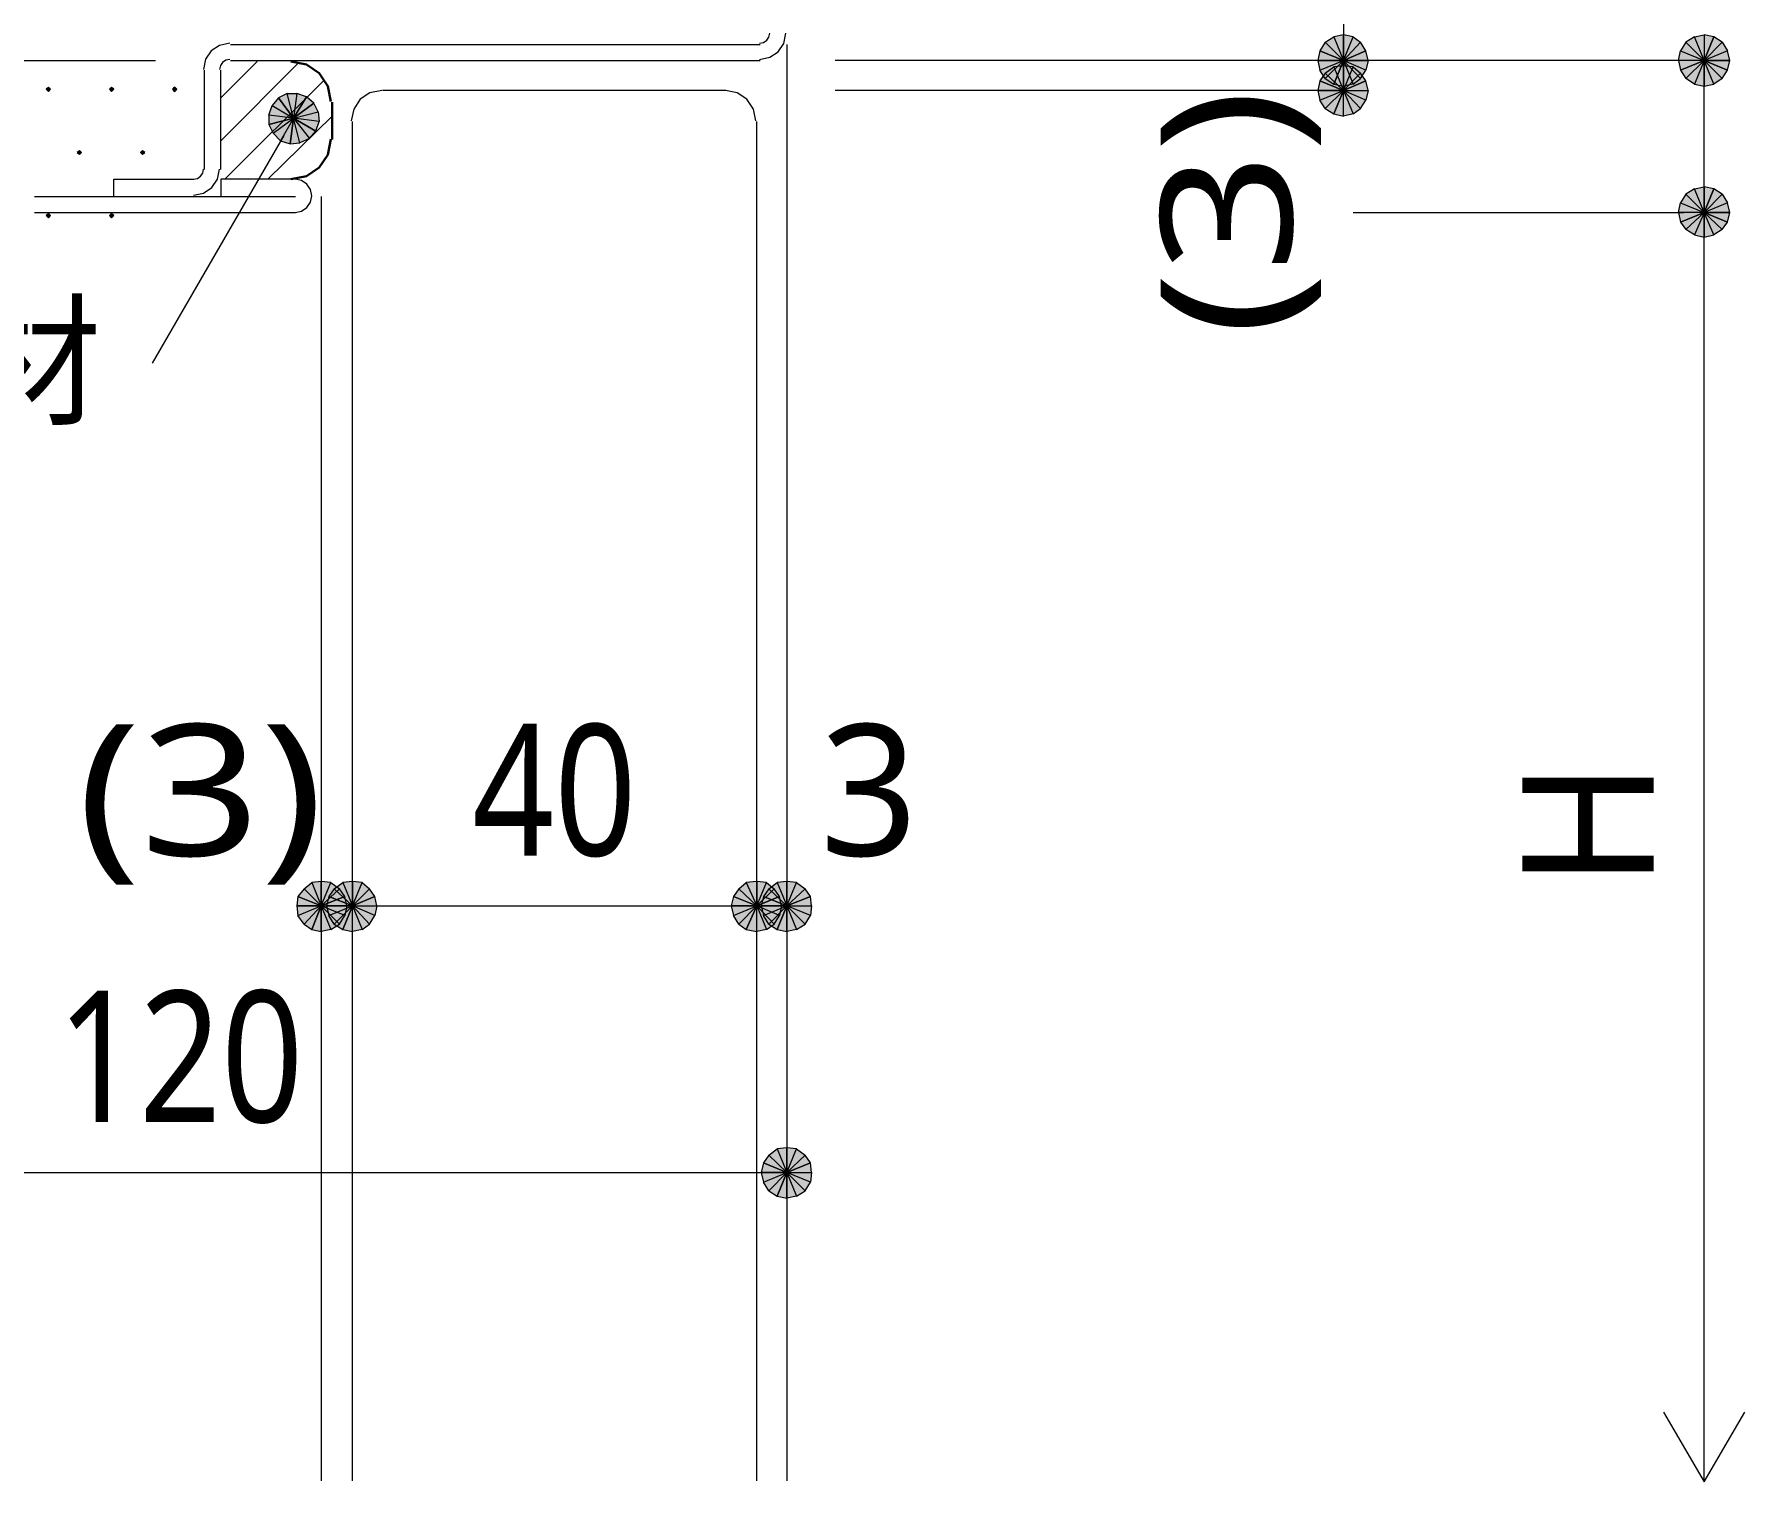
# Model space of a CAD drawing. Header units: millimetres. Extents: x 0 to 420, y 0 to 297.
# Drawn here: x 334.07 to 367.9, y 195.94 to 224.57 of the extents above; entities that cross this region are included whole.
import ezdxf
from ezdxf.enums import TextEntityAlignment as Align

# ---------------------------------------------------------------- set-up
doc = ezdxf.new("R2010")
doc.units = ezdxf.units.MM
doc.styles.add('kst32b', font='NotoSansJP-Variable.ttf')

msp = doc.modelspace()

# ---------------------------------------------------------------- hatches: boundary and pattern name
h = msp.add_hatch(color=7)
h.paths.add_polyline_path([(359.96, 224.557), (359.77, 224.515), (359.96, 224.049), (359.96, 224.557)])
h.paths.add_polyline_path([(359.77, 224.515), (359.96, 224.049), (359.6, 224.409), (359.77, 224.515)])
h.paths.add_polyline_path([(359.96, 224.049), (359.6, 224.409), (359.495, 224.24), (359.96, 224.049)])
h = msp.add_hatch(color=7)
h.paths.add_polyline_path([(360.405, 224.24), (360.299, 224.409), (359.96, 224.049), (360.405, 224.24)])
h.paths.add_polyline_path([(360.299, 224.409), (359.96, 224.049), (360.151, 224.515), (360.299, 224.409)])
h.paths.add_polyline_path([(359.96, 224.049), (360.151, 224.515), (359.96, 224.557), (359.96, 224.049)])
h = msp.add_hatch(color=7)
h.paths.add_polyline_path([(366.734, 224.409), (366.628, 224.24), (367.093, 224.049), (366.734, 224.409)])
h.paths.add_polyline_path([(366.628, 224.24), (367.093, 224.049), (366.586, 224.049), (366.628, 224.24)])
h.paths.add_polyline_path([(367.093, 224.049), (366.586, 224.049), (366.628, 223.859), (367.093, 224.049)])
h = msp.add_hatch(color=7)
h.paths.add_polyline_path([(367.284, 224.515), (367.093, 224.557), (367.093, 224.049), (367.284, 224.515)])
h.paths.add_polyline_path([(367.093, 224.557), (367.093, 224.049), (366.903, 224.515), (367.093, 224.557)])
h.paths.add_polyline_path([(367.093, 224.049), (366.903, 224.515), (366.734, 224.409), (367.093, 224.049)])
h = msp.add_hatch(color=7)
h.paths.add_polyline_path([(367.602, 224.049), (367.559, 224.24), (367.093, 224.049), (367.602, 224.049)])
h.paths.add_polyline_path([(367.559, 224.24), (367.093, 224.049), (367.453, 224.409), (367.559, 224.24)])
h.paths.add_polyline_path([(367.093, 224.049), (367.453, 224.409), (367.284, 224.515), (367.093, 224.049)])
for points in [[(359.495, 224.24), (359.452, 224.049), (359.96, 224.049), (359.495, 224.24)], [(367.559, 223.859), (367.602, 224.049), (367.093, 224.049), (367.559, 223.859)], [(359.495, 223.647), (359.452, 223.456), (359.96, 223.456), (359.495, 223.647)], [(334.349, 223.52), (334.328, 223.499), (334.306, 223.478), (334.328, 223.456), (334.349, 223.435), (334.37, 223.456), (334.391, 223.478), (334.37, 223.499), (334.349, 223.52)], [(335.597, 223.52), (335.576, 223.499), (335.555, 223.478), (335.576, 223.456), (335.597, 223.435), (335.619, 223.456), (335.64, 223.478), (335.619, 223.499), (335.597, 223.52)], [(336.846, 223.52), (336.825, 223.499), (336.804, 223.478), (336.825, 223.456), (336.846, 223.435), (336.868, 223.456), (336.889, 223.478), (336.868, 223.499), (336.846, 223.52)], [(339.598, 223.203), (339.45, 223.329), (339.196, 222.906), (339.598, 223.203)], [(334.962, 222.271), (334.941, 222.25), (334.92, 222.229), (334.941, 222.208), (334.962, 222.187), (334.984, 222.208), (335.005, 222.229), (334.984, 222.25), (334.962, 222.271)], [(336.211, 222.271), (336.19, 222.25), (336.169, 222.229), (336.19, 222.208), (336.211, 222.187), (336.232, 222.208), (336.254, 222.229), (336.232, 222.25), (336.211, 222.271)], [(334.349, 221.022), (334.328, 221.001), (334.306, 220.98), (334.328, 220.959), (334.349, 220.938), (334.37, 220.959), (334.391, 220.98), (334.37, 221.001), (334.349, 221.022)], [(335.597, 221.022), (335.576, 221.001), (335.555, 220.98), (335.576, 220.959), (335.597, 220.938), (335.619, 220.959), (335.64, 220.98), (335.619, 221.001), (335.597, 221.022)], [(367.559, 220.853), (367.602, 221.043), (367.093, 221.043), (367.559, 220.853)], [(339.28, 207.518), (339.259, 207.328), (339.746, 207.328), (339.28, 207.518)], [(339.894, 207.518), (339.852, 207.328), (340.36, 207.328), (339.894, 207.518)], [(347.895, 207.518), (347.853, 207.328), (348.361, 207.328), (347.895, 207.518)], [(348.488, 207.518), (348.446, 207.328), (348.954, 207.328), (348.488, 207.518)], [(348.488, 202.247), (348.446, 202.057), (348.954, 202.057), (348.488, 202.247)]]:
    msp.add_hatch(color=7).paths.add_polyline_path(points)
h = msp.add_hatch(color=7)
h.paths.add_polyline_path([(359.452, 224.049), (359.495, 223.859), (359.96, 224.049), (359.452, 224.049)])
h.paths.add_polyline_path([(359.495, 223.859), (359.96, 224.049), (359.6, 223.689), (359.495, 223.859)])
h.paths.add_polyline_path([(359.96, 224.049), (359.6, 223.689), (359.77, 223.583), (359.96, 224.049)])
h = msp.add_hatch(color=7)
h.paths.add_polyline_path([(359.77, 223.583), (359.96, 223.541), (359.96, 224.049), (359.77, 223.583)])
h.paths.add_polyline_path([(359.96, 223.541), (359.96, 224.049), (360.151, 223.583), (359.96, 223.541)])
h.paths.add_polyline_path([(359.96, 224.049), (360.151, 223.583), (360.299, 223.689), (359.96, 224.049)])
h = msp.add_hatch(color=7)
h.paths.add_polyline_path([(360.299, 223.689), (360.405, 223.859), (359.96, 224.049), (360.299, 223.689)])
h.paths.add_polyline_path([(360.405, 223.859), (359.96, 224.049), (360.447, 224.049), (360.405, 223.859)])
h.paths.add_polyline_path([(359.96, 224.049), (360.447, 224.049), (360.405, 224.24), (359.96, 224.049)])
h = msp.add_hatch(color=7)
h.paths.add_polyline_path([(366.628, 223.859), (366.734, 223.689), (367.093, 224.049), (366.628, 223.859)])
h.paths.add_polyline_path([(366.734, 223.689), (367.093, 224.049), (366.903, 223.583), (366.734, 223.689)])
h.paths.add_polyline_path([(367.093, 224.049), (366.903, 223.583), (367.093, 223.541), (367.093, 224.049)])
h = msp.add_hatch(color=7)
h.paths.add_polyline_path([(367.093, 223.541), (367.284, 223.583), (367.093, 224.049), (367.093, 223.541)])
h.paths.add_polyline_path([(367.284, 223.583), (367.093, 224.049), (367.453, 223.689), (367.284, 223.583)])
h.paths.add_polyline_path([(367.093, 224.049), (367.453, 223.689), (367.559, 223.859), (367.093, 224.049)])
h = msp.add_hatch(color=7)
h.paths.add_polyline_path([(359.96, 223.943), (359.77, 223.922), (359.96, 223.456), (359.96, 223.943)])
h.paths.add_polyline_path([(359.77, 223.922), (359.96, 223.456), (359.6, 223.795), (359.77, 223.922)])
h.paths.add_polyline_path([(359.96, 223.456), (359.6, 223.795), (359.495, 223.647), (359.96, 223.456)])
h = msp.add_hatch(color=7)
h.paths.add_polyline_path([(360.405, 223.647), (360.299, 223.795), (359.96, 223.456), (360.405, 223.647)])
h.paths.add_polyline_path([(360.299, 223.795), (359.96, 223.456), (360.151, 223.922), (360.299, 223.795)])
h.paths.add_polyline_path([(359.96, 223.456), (360.151, 223.922), (359.96, 223.943), (359.96, 223.456)])
h = msp.add_hatch(color=7)
h.paths.add_polyline_path([(360.299, 223.097), (360.405, 223.266), (359.96, 223.456), (360.299, 223.097)])
h.paths.add_polyline_path([(360.405, 223.266), (359.96, 223.456), (360.447, 223.456), (360.405, 223.266)])
h.paths.add_polyline_path([(359.96, 223.456), (360.447, 223.456), (360.405, 223.647), (359.96, 223.456)])
h = msp.add_hatch(color=7)
h.paths.add_polyline_path([(338.9, 223.308), (338.772, 223.16), (339.196, 222.906), (338.9, 223.308)])
h.paths.add_polyline_path([(338.772, 223.16), (339.196, 222.906), (338.709, 222.97), (338.772, 223.16)])
h.paths.add_polyline_path([(339.196, 222.906), (338.709, 222.97), (338.709, 222.779), (339.196, 222.906)])
h = msp.add_hatch(color=7)
h.paths.add_polyline_path([(339.45, 223.329), (339.259, 223.393), (339.196, 222.906), (339.45, 223.329)])
h.paths.add_polyline_path([(339.259, 223.393), (339.196, 222.906), (339.069, 223.393), (339.259, 223.393)])
h.paths.add_polyline_path([(339.196, 222.906), (339.069, 223.393), (338.9, 223.308), (339.196, 222.906)])
h = msp.add_hatch(color=7)
h.paths.add_polyline_path([(359.452, 223.456), (359.495, 223.266), (359.96, 223.456), (359.452, 223.456)])
h.paths.add_polyline_path([(359.495, 223.266), (359.96, 223.456), (359.6, 223.097), (359.495, 223.266)])
h.paths.add_polyline_path([(359.96, 223.456), (359.6, 223.097), (359.77, 222.991), (359.96, 223.456)])
h = msp.add_hatch(color=7)
h.paths.add_polyline_path([(359.77, 222.991), (359.96, 222.948), (359.96, 223.456), (359.77, 222.991)])
h.paths.add_polyline_path([(359.96, 222.948), (359.96, 223.456), (360.151, 222.991), (359.96, 222.948)])
h.paths.add_polyline_path([(359.96, 223.456), (360.151, 222.991), (360.299, 223.097), (359.96, 223.456)])
h = msp.add_hatch(color=7)
h.paths.add_polyline_path([(339.64, 222.652), (339.704, 222.843), (339.196, 222.906), (339.64, 222.652)])
h.paths.add_polyline_path([(339.704, 222.843), (339.196, 222.906), (339.683, 223.033), (339.704, 222.843)])
h.paths.add_polyline_path([(339.196, 222.906), (339.683, 223.033), (339.598, 223.203), (339.196, 222.906)])
h = msp.add_hatch(color=7)
h.paths.add_polyline_path([(338.709, 222.779), (338.794, 222.61), (339.196, 222.906), (338.709, 222.779)])
h.paths.add_polyline_path([(338.794, 222.61), (339.196, 222.906), (338.942, 222.462), (338.794, 222.61)])
h.paths.add_polyline_path([(339.196, 222.906), (338.942, 222.462), (339.132, 222.398), (339.196, 222.906)])
h = msp.add_hatch(color=7)
h.paths.add_polyline_path([(339.132, 222.398), (339.323, 222.419), (339.196, 222.906), (339.132, 222.398)])
h.paths.add_polyline_path([(339.323, 222.419), (339.196, 222.906), (339.513, 222.504), (339.323, 222.419)])
h.paths.add_polyline_path([(339.196, 222.906), (339.513, 222.504), (339.64, 222.652), (339.196, 222.906)])
h = msp.add_hatch(color=7)
h.paths.add_polyline_path([(366.734, 221.403), (366.628, 221.234), (367.093, 221.043), (366.734, 221.403)])
h.paths.add_polyline_path([(366.628, 221.234), (367.093, 221.043), (366.586, 221.043), (366.628, 221.234)])
h.paths.add_polyline_path([(367.093, 221.043), (366.586, 221.043), (366.628, 220.853), (367.093, 221.043)])
h = msp.add_hatch(color=7)
h.paths.add_polyline_path([(367.284, 221.509), (367.093, 221.551), (367.093, 221.043), (367.284, 221.509)])
h.paths.add_polyline_path([(367.093, 221.551), (367.093, 221.043), (366.903, 221.509), (367.093, 221.551)])
h.paths.add_polyline_path([(367.093, 221.043), (366.903, 221.509), (366.734, 221.403), (367.093, 221.043)])
h = msp.add_hatch(color=7)
h.paths.add_polyline_path([(367.602, 221.043), (367.559, 221.234), (367.093, 221.043), (367.602, 221.043)])
h.paths.add_polyline_path([(367.559, 221.234), (367.093, 221.043), (367.453, 221.403), (367.559, 221.234)])
h.paths.add_polyline_path([(367.093, 221.043), (367.453, 221.403), (367.284, 221.509), (367.093, 221.043)])
h = msp.add_hatch(color=7)
h.paths.add_polyline_path([(366.628, 220.853), (366.734, 220.705), (367.093, 221.043), (366.628, 220.853)])
h.paths.add_polyline_path([(366.734, 220.705), (367.093, 221.043), (366.903, 220.599), (366.734, 220.705)])
h.paths.add_polyline_path([(367.093, 221.043), (366.903, 220.599), (367.093, 220.557), (367.093, 221.043)])
h = msp.add_hatch(color=7)
h.paths.add_polyline_path([(367.093, 220.557), (367.284, 220.599), (367.093, 221.043), (367.093, 220.557)])
h.paths.add_polyline_path([(367.284, 220.599), (367.093, 221.043), (367.453, 220.705), (367.284, 220.599)])
h.paths.add_polyline_path([(367.093, 221.043), (367.453, 220.705), (367.559, 220.853), (367.093, 221.043)])
h = msp.add_hatch(color=7)
h.paths.add_polyline_path([(339.746, 207.814), (339.556, 207.793), (339.746, 207.328), (339.746, 207.814)])
h.paths.add_polyline_path([(339.556, 207.793), (339.746, 207.328), (339.407, 207.666), (339.556, 207.793)])
h.paths.add_polyline_path([(339.746, 207.328), (339.407, 207.666), (339.28, 207.518), (339.746, 207.328)])
h = msp.add_hatch(color=7)
h.paths.add_polyline_path([(340.212, 207.518), (340.106, 207.666), (339.746, 207.328), (340.212, 207.518)])
h.paths.add_polyline_path([(340.106, 207.666), (339.746, 207.328), (339.937, 207.793), (340.106, 207.666)])
h.paths.add_polyline_path([(339.746, 207.328), (339.937, 207.793), (339.746, 207.814), (339.746, 207.328)])
h = msp.add_hatch(color=7)
h.paths.add_polyline_path([(340.36, 207.814), (340.17, 207.793), (340.36, 207.328), (340.36, 207.814)])
h.paths.add_polyline_path([(340.17, 207.793), (340.36, 207.328), (340, 207.666), (340.17, 207.793)])
h.paths.add_polyline_path([(340.36, 207.328), (340, 207.666), (339.894, 207.518), (340.36, 207.328)])
h = msp.add_hatch(color=7)
h.paths.add_polyline_path([(340.804, 207.518), (340.699, 207.666), (340.36, 207.328), (340.804, 207.518)])
h.paths.add_polyline_path([(340.699, 207.666), (340.36, 207.328), (340.551, 207.793), (340.699, 207.666)])
h.paths.add_polyline_path([(340.36, 207.328), (340.551, 207.793), (340.36, 207.814), (340.36, 207.328)])
h = msp.add_hatch(color=7)
h.paths.add_polyline_path([(348.361, 207.814), (348.149, 207.793), (348.361, 207.328), (348.361, 207.814)])
h.paths.add_polyline_path([(348.149, 207.793), (348.361, 207.328), (348.001, 207.666), (348.149, 207.793)])
h.paths.add_polyline_path([(348.361, 207.328), (348.001, 207.666), (347.895, 207.518), (348.361, 207.328)])
h = msp.add_hatch(color=7)
h.paths.add_polyline_path([(348.805, 207.518), (348.7, 207.666), (348.361, 207.328), (348.805, 207.518)])
h.paths.add_polyline_path([(348.7, 207.666), (348.361, 207.328), (348.552, 207.793), (348.7, 207.666)])
h.paths.add_polyline_path([(348.361, 207.328), (348.552, 207.793), (348.361, 207.814), (348.361, 207.328)])
h = msp.add_hatch(color=7)
h.paths.add_polyline_path([(348.954, 207.814), (348.763, 207.793), (348.954, 207.328), (348.954, 207.814)])
h.paths.add_polyline_path([(348.763, 207.793), (348.954, 207.328), (348.594, 207.666), (348.763, 207.793)])
h.paths.add_polyline_path([(348.954, 207.328), (348.594, 207.666), (348.488, 207.518), (348.954, 207.328)])
h = msp.add_hatch(color=7)
h.paths.add_polyline_path([(349.419, 207.518), (349.313, 207.666), (348.954, 207.328), (349.419, 207.518)])
h.paths.add_polyline_path([(349.313, 207.666), (348.954, 207.328), (349.144, 207.793), (349.313, 207.666)])
h.paths.add_polyline_path([(348.954, 207.328), (349.144, 207.793), (348.954, 207.814), (348.954, 207.328)])
h = msp.add_hatch(color=7)
h.paths.add_polyline_path([(340.106, 206.968), (340.212, 207.137), (339.746, 207.328), (340.106, 206.968)])
h.paths.add_polyline_path([(340.212, 207.137), (339.746, 207.328), (340.254, 207.328), (340.212, 207.137)])
h.paths.add_polyline_path([(339.746, 207.328), (340.254, 207.328), (340.212, 207.518), (339.746, 207.328)])
h = msp.add_hatch(color=7)
h.paths.add_polyline_path([(340.699, 206.968), (340.804, 207.137), (340.36, 207.328), (340.699, 206.968)])
h.paths.add_polyline_path([(340.804, 207.137), (340.36, 207.328), (340.847, 207.328), (340.804, 207.137)])
h.paths.add_polyline_path([(340.36, 207.328), (340.847, 207.328), (340.804, 207.518), (340.36, 207.328)])
h = msp.add_hatch(color=7)
h.paths.add_polyline_path([(348.7, 206.968), (348.805, 207.137), (348.361, 207.328), (348.7, 206.968)])
h.paths.add_polyline_path([(348.805, 207.137), (348.361, 207.328), (348.848, 207.328), (348.805, 207.137)])
h.paths.add_polyline_path([(348.361, 207.328), (348.848, 207.328), (348.805, 207.518), (348.361, 207.328)])
h = msp.add_hatch(color=7)
h.paths.add_polyline_path([(349.313, 206.968), (349.419, 207.137), (348.954, 207.328), (349.313, 206.968)])
h.paths.add_polyline_path([(349.419, 207.137), (348.954, 207.328), (349.441, 207.328), (349.419, 207.137)])
h.paths.add_polyline_path([(348.954, 207.328), (349.441, 207.328), (349.419, 207.518), (348.954, 207.328)])
h = msp.add_hatch(color=7)
h.paths.add_polyline_path([(339.259, 207.328), (339.28, 207.137), (339.746, 207.328), (339.259, 207.328)])
h.paths.add_polyline_path([(339.28, 207.137), (339.746, 207.328), (339.407, 206.968), (339.28, 207.137)])
h.paths.add_polyline_path([(339.746, 207.328), (339.407, 206.968), (339.556, 206.862), (339.746, 207.328)])
h = msp.add_hatch(color=7)
h.paths.add_polyline_path([(339.556, 206.862), (339.746, 206.82), (339.746, 207.328), (339.556, 206.862)])
h.paths.add_polyline_path([(339.746, 206.82), (339.746, 207.328), (339.937, 206.862), (339.746, 206.82)])
h.paths.add_polyline_path([(339.746, 207.328), (339.937, 206.862), (340.106, 206.968), (339.746, 207.328)])
h = msp.add_hatch(color=7)
h.paths.add_polyline_path([(339.852, 207.328), (339.894, 207.137), (340.36, 207.328), (339.852, 207.328)])
h.paths.add_polyline_path([(339.894, 207.137), (340.36, 207.328), (340, 206.968), (339.894, 207.137)])
h.paths.add_polyline_path([(340.36, 207.328), (340, 206.968), (340.17, 206.862), (340.36, 207.328)])
h = msp.add_hatch(color=7)
h.paths.add_polyline_path([(340.17, 206.862), (340.36, 206.82), (340.36, 207.328), (340.17, 206.862)])
h.paths.add_polyline_path([(340.36, 206.82), (340.36, 207.328), (340.551, 206.862), (340.36, 206.82)])
h.paths.add_polyline_path([(340.36, 207.328), (340.551, 206.862), (340.699, 206.968), (340.36, 207.328)])
h = msp.add_hatch(color=7)
h.paths.add_polyline_path([(347.853, 207.328), (347.895, 207.137), (348.361, 207.328), (347.853, 207.328)])
h.paths.add_polyline_path([(347.895, 207.137), (348.361, 207.328), (348.001, 206.968), (347.895, 207.137)])
h.paths.add_polyline_path([(348.361, 207.328), (348.001, 206.968), (348.149, 206.862), (348.361, 207.328)])
h = msp.add_hatch(color=7)
h.paths.add_polyline_path([(348.149, 206.862), (348.361, 206.82), (348.361, 207.328), (348.149, 206.862)])
h.paths.add_polyline_path([(348.361, 206.82), (348.361, 207.328), (348.552, 206.862), (348.361, 206.82)])
h.paths.add_polyline_path([(348.361, 207.328), (348.552, 206.862), (348.7, 206.968), (348.361, 207.328)])
h = msp.add_hatch(color=7)
h.paths.add_polyline_path([(348.446, 207.328), (348.488, 207.137), (348.954, 207.328), (348.446, 207.328)])
h.paths.add_polyline_path([(348.488, 207.137), (348.954, 207.328), (348.594, 206.968), (348.488, 207.137)])
h.paths.add_polyline_path([(348.954, 207.328), (348.594, 206.968), (348.763, 206.862), (348.954, 207.328)])
h = msp.add_hatch(color=7)
h.paths.add_polyline_path([(348.763, 206.862), (348.954, 206.82), (348.954, 207.328), (348.763, 206.862)])
h.paths.add_polyline_path([(348.954, 206.82), (348.954, 207.328), (349.144, 206.862), (348.954, 206.82)])
h.paths.add_polyline_path([(348.954, 207.328), (349.144, 206.862), (349.313, 206.968), (348.954, 207.328)])
h = msp.add_hatch(color=7)
h.paths.add_polyline_path([(348.954, 202.544), (348.763, 202.523), (348.954, 202.057), (348.954, 202.544)])
h.paths.add_polyline_path([(348.763, 202.523), (348.954, 202.057), (348.594, 202.396), (348.763, 202.523)])
h.paths.add_polyline_path([(348.954, 202.057), (348.594, 202.396), (348.488, 202.247), (348.954, 202.057)])
h = msp.add_hatch(color=7)
h.paths.add_polyline_path([(349.419, 202.247), (349.313, 202.396), (348.954, 202.057), (349.419, 202.247)])
h.paths.add_polyline_path([(349.313, 202.396), (348.954, 202.057), (349.144, 202.523), (349.313, 202.396)])
h.paths.add_polyline_path([(348.954, 202.057), (349.144, 202.523), (348.954, 202.544), (348.954, 202.057)])
h = msp.add_hatch(color=7)
h.paths.add_polyline_path([(348.446, 202.057), (348.488, 201.866), (348.954, 202.057), (348.446, 202.057)])
h.paths.add_polyline_path([(348.488, 201.866), (348.954, 202.057), (348.594, 201.697), (348.488, 201.866)])
h.paths.add_polyline_path([(348.954, 202.057), (348.594, 201.697), (348.763, 201.591), (348.954, 202.057)])
h = msp.add_hatch(color=7)
h.paths.add_polyline_path([(348.763, 201.591), (348.954, 201.549), (348.954, 202.057), (348.763, 201.591)])
h.paths.add_polyline_path([(348.954, 201.549), (348.954, 202.057), (349.144, 201.591), (348.954, 201.549)])
h.paths.add_polyline_path([(348.954, 202.057), (349.144, 201.591), (349.313, 201.697), (348.954, 202.057)])
h = msp.add_hatch(color=7)
h.paths.add_polyline_path([(349.313, 201.697), (349.419, 201.866), (348.954, 202.057), (349.313, 201.697)])
h.paths.add_polyline_path([(349.419, 201.866), (348.954, 202.057), (349.441, 202.057), (349.419, 201.866)])
h.paths.add_polyline_path([(348.954, 202.057), (349.441, 202.057), (349.419, 202.247), (348.954, 202.057)])

# ---------------------------------------------------------------- linework, layer by layer
at = {"lineweight": 13}
for points in [[(359.96, 234.04), (359.96, 229.045), (359.96, 224.049), (359.96, 223.456)], [(337.936, 224.388), (337.735, 224.347), (337.57, 224.236), (337.459, 224.071), (337.418, 223.869)], [(337.947, 224.367), (348.425, 224.367)], [(348.414, 224.07), (348.616, 224.111), (348.781, 224.222), (348.892, 224.387), (348.932, 224.589)], [(348.414, 224.388), (348.492, 224.404), (348.556, 224.447), (348.599, 224.511), (348.615, 224.589)], [(348.954, 224.367), (348.954, 195.961)], [(331.385, 221.043), (331.385, 224.049), (336.465, 224.049)], [(337.936, 224.07), (337.858, 224.055), (337.794, 224.011), (337.751, 223.948), (337.735, 223.869)], [(337.756, 223.308), (338.476, 224.028)], [(337.756, 222.462), (339.302, 224.007)], [(337.947, 224.049), (348.425, 224.049)], [(367.093, 224.049), (349.906, 224.049)], [(367.093, 221.043), (367.093, 224.091)], [(337.439, 221.89), (337.439, 223.859)], [(337.756, 221.89), (337.756, 223.859)], [(337.841, 221.7), (339.81, 223.668)], [(340.942, 223.456), (340.707, 223.409), (340.516, 223.28), (340.386, 223.088), (340.339, 222.853)], [(347.747, 223.456), (340.953, 223.456)], [(348.34, 222.853), (348.292, 223.088), (348.163, 223.28), (347.971, 223.409), (347.737, 223.456)], [(359.96, 223.456), (349.906, 223.456)], [(338.688, 221.7), (339.958, 222.948)], [(340.36, 195.961), (340.36, 222.843)], [(348.361, 195.961), (348.361, 222.843)], [(339.005, 222.567), (336.402, 218.059)], [(335.64, 221.361), (335.64, 221.7), (337.227, 221.7)], [(337.217, 221.382), (337.419, 221.423), (337.583, 221.534), (337.695, 221.699), (337.735, 221.901)], [(337.217, 221.7), (337.295, 221.715), (337.359, 221.759), (337.402, 221.822), (337.418, 221.901)], [(339.238, 221.7), (337.756, 221.7)], [(337.756, 221.7), (337.756, 221.361)], [(339.228, 221.044), (339.355, 221.069), (339.46, 221.14), (339.53, 221.244), (339.556, 221.372), (339.53, 221.499), (339.46, 221.604), (339.355, 221.674), (339.228, 221.7)], [(334.073, 221.361), (339.238, 221.361)], [(339.746, 221.361), (339.746, 195.961)], [(334.073, 221.043), (339.238, 221.043)], [(360.151, 221.043), (366.691, 221.043)], [(367.093, 195.961), (367.093, 221.043)], [(339.746, 207.328), (340.36, 207.328), (348.361, 207.328), (348.954, 207.328)], [(324.951, 202.057), (348.954, 202.057)], [(366.289, 197.316), (367.093, 195.94), (367.898, 197.316)]]:
    msp.add_lwpolyline(points, dxfattribs=at)
at = {"lineweight": 0}
for points in [[(359.96, 224.049), (359.6, 224.409), (359.495, 224.24)], [(359.77, 224.515), (359.96, 224.049), (359.6, 224.409)], [(359.96, 224.557), (359.77, 224.515), (359.96, 224.049)], [(359.96, 224.049), (360.151, 224.515), (359.96, 224.557)], [(360.299, 224.409), (359.96, 224.049), (360.151, 224.515)], [(360.405, 224.24), (360.299, 224.409), (359.96, 224.049)], [(366.734, 224.409), (366.628, 224.24), (367.093, 224.049)], [(367.093, 224.049), (366.903, 224.515), (366.734, 224.409)], [(367.093, 224.557), (367.093, 224.049), (366.903, 224.515)], [(367.284, 224.515), (367.093, 224.557), (367.093, 224.049)], [(367.093, 224.049), (367.453, 224.409), (367.284, 224.515)], [(367.559, 224.24), (367.093, 224.049), (367.453, 224.409)], [(359.495, 224.24), (359.452, 224.049), (359.96, 224.049)], [(359.452, 224.049), (359.495, 223.859), (359.96, 224.049)], [(359.495, 223.859), (359.96, 224.049), (359.6, 223.689)], [(359.96, 224.049), (359.6, 223.689), (359.77, 223.583)], [(359.77, 223.583), (359.96, 223.541), (359.96, 224.049)], [(359.96, 224.049), (360.447, 224.049), (360.405, 224.24)], [(359.96, 223.541), (359.96, 224.049), (360.151, 223.583)], [(359.96, 224.049), (360.151, 223.583), (360.299, 223.689)], [(360.299, 223.689), (360.405, 223.859), (359.96, 224.049)], [(360.405, 223.859), (359.96, 224.049), (360.447, 224.049)], [(366.628, 224.24), (367.093, 224.049), (366.586, 224.049)], [(367.093, 224.049), (366.586, 224.049), (366.628, 223.859)], [(366.628, 223.859), (366.734, 223.689), (367.093, 224.049)], [(366.734, 223.689), (367.093, 224.049), (366.903, 223.583)], [(367.093, 224.049), (366.903, 223.583), (367.093, 223.541)], [(367.602, 224.049), (367.559, 224.24), (367.093, 224.049)], [(367.093, 223.541), (367.284, 223.583), (367.093, 224.049)], [(367.284, 223.583), (367.093, 224.049), (367.453, 223.689)], [(367.093, 224.049), (367.453, 223.689), (367.559, 223.859)], [(367.559, 223.859), (367.602, 224.049), (367.093, 224.049)], [(359.495, 223.647), (359.452, 223.456), (359.96, 223.456)], [(359.96, 223.456), (359.6, 223.795), (359.495, 223.647)], [(359.77, 223.922), (359.96, 223.456), (359.6, 223.795)], [(359.96, 223.943), (359.77, 223.922), (359.96, 223.456)], [(359.96, 223.456), (360.151, 223.922), (359.96, 223.943)], [(360.299, 223.795), (359.96, 223.456), (360.151, 223.922)], [(360.405, 223.647), (360.299, 223.795), (359.96, 223.456)], [(359.96, 223.456), (360.447, 223.456), (360.405, 223.647)], [(334.349, 223.52), (334.328, 223.499), (334.306, 223.478), (334.328, 223.456), (334.349, 223.435), (334.37, 223.456), (334.391, 223.478), (334.37, 223.499)], [(335.597, 223.52), (335.576, 223.499), (335.555, 223.478), (335.576, 223.456), (335.597, 223.435), (335.619, 223.456), (335.64, 223.478), (335.619, 223.499)], [(336.846, 223.52), (336.825, 223.499), (336.804, 223.478), (336.825, 223.456), (336.846, 223.435), (336.868, 223.456), (336.889, 223.478), (336.868, 223.499)], [(338.9, 223.308), (338.772, 223.16), (339.196, 222.906)], [(339.196, 222.906), (339.069, 223.393), (338.9, 223.308)], [(339.259, 223.393), (339.196, 222.906), (339.069, 223.393)], [(339.45, 223.329), (339.259, 223.393), (339.196, 222.906)], [(339.598, 223.203), (339.45, 223.329), (339.196, 222.906)], [(359.452, 223.456), (359.495, 223.266), (359.96, 223.456)], [(359.495, 223.266), (359.96, 223.456), (359.6, 223.097)], [(359.96, 223.456), (359.6, 223.097), (359.77, 222.991)], [(359.77, 222.991), (359.96, 222.948), (359.96, 223.456)], [(359.96, 222.948), (359.96, 223.456), (360.151, 222.991)], [(359.96, 223.456), (360.151, 222.991), (360.299, 223.097)], [(360.299, 223.097), (360.405, 223.266), (359.96, 223.456)], [(360.405, 223.266), (359.96, 223.456), (360.447, 223.456)], [(338.772, 223.16), (339.196, 222.906), (338.709, 222.97)], [(339.196, 222.906), (338.709, 222.97), (338.709, 222.779)], [(339.196, 222.906), (339.683, 223.033), (339.598, 223.203)], [(339.704, 222.843), (339.196, 222.906), (339.683, 223.033)], [(338.709, 222.779), (338.794, 222.61), (339.196, 222.906)], [(338.794, 222.61), (339.196, 222.906), (338.942, 222.462)], [(339.196, 222.906), (338.942, 222.462), (339.132, 222.398)], [(339.132, 222.398), (339.323, 222.419), (339.196, 222.906)], [(339.323, 222.419), (339.196, 222.906), (339.513, 222.504)], [(339.196, 222.906), (339.513, 222.504), (339.64, 222.652)], [(339.64, 222.652), (339.704, 222.843), (339.196, 222.906)], [(334.962, 222.271), (334.941, 222.25), (334.92, 222.229), (334.941, 222.208), (334.962, 222.187), (334.984, 222.208), (335.005, 222.229), (334.984, 222.25)], [(336.211, 222.271), (336.19, 222.25), (336.169, 222.229), (336.19, 222.208), (336.211, 222.187), (336.232, 222.208), (336.254, 222.229), (336.232, 222.25)], [(366.734, 221.403), (366.628, 221.234), (367.093, 221.043)], [(367.093, 221.043), (366.903, 221.509), (366.734, 221.403)], [(367.093, 221.551), (367.093, 221.043), (366.903, 221.509)], [(367.284, 221.509), (367.093, 221.551), (367.093, 221.043)], [(367.093, 221.043), (367.453, 221.403), (367.284, 221.509)], [(367.559, 221.234), (367.093, 221.043), (367.453, 221.403)], [(334.349, 221.022), (334.328, 221.001), (334.306, 220.98), (334.328, 220.959), (334.349, 220.938), (334.37, 220.959), (334.391, 220.98), (334.37, 221.001)], [(335.597, 221.022), (335.576, 221.001), (335.555, 220.98), (335.576, 220.959), (335.597, 220.938), (335.619, 220.959), (335.64, 220.98), (335.619, 221.001)], [(366.628, 221.234), (367.093, 221.043), (366.586, 221.043)], [(367.093, 221.043), (366.586, 221.043), (366.628, 220.853)], [(366.628, 220.853), (366.734, 220.705), (367.093, 221.043)], [(366.734, 220.705), (367.093, 221.043), (366.903, 220.599)], [(367.093, 221.043), (366.903, 220.599), (367.093, 220.557)], [(367.602, 221.043), (367.559, 221.234), (367.093, 221.043)], [(367.093, 220.557), (367.284, 220.599), (367.093, 221.043)], [(367.284, 220.599), (367.093, 221.043), (367.453, 220.705)], [(367.093, 221.043), (367.453, 220.705), (367.559, 220.853)], [(367.559, 220.853), (367.602, 221.043), (367.093, 221.043)], [(339.556, 207.793), (339.746, 207.328), (339.407, 207.666)], [(339.746, 207.814), (339.556, 207.793), (339.746, 207.328)], [(339.746, 207.328), (339.937, 207.793), (339.746, 207.814)], [(340.106, 207.666), (339.746, 207.328), (339.937, 207.793)], [(340.17, 207.793), (340.36, 207.328), (340, 207.666)], [(340.36, 207.814), (340.17, 207.793), (340.36, 207.328)], [(340.36, 207.328), (340.551, 207.793), (340.36, 207.814)], [(340.699, 207.666), (340.36, 207.328), (340.551, 207.793)], [(348.149, 207.793), (348.361, 207.328), (348.001, 207.666)], [(348.361, 207.814), (348.149, 207.793), (348.361, 207.328)], [(348.361, 207.328), (348.552, 207.793), (348.361, 207.814)], [(348.7, 207.666), (348.361, 207.328), (348.552, 207.793)], [(348.763, 207.793), (348.954, 207.328), (348.594, 207.666)], [(348.954, 207.814), (348.763, 207.793), (348.954, 207.328)], [(348.954, 207.328), (349.144, 207.793), (348.954, 207.814)], [(349.313, 207.666), (348.954, 207.328), (349.144, 207.793)], [(339.28, 207.518), (339.259, 207.328), (339.746, 207.328)], [(339.746, 207.328), (339.407, 207.666), (339.28, 207.518)], [(340.212, 207.518), (340.106, 207.666), (339.746, 207.328)], [(339.746, 207.328), (340.254, 207.328), (340.212, 207.518)], [(339.894, 207.518), (339.852, 207.328), (340.36, 207.328)], [(340.36, 207.328), (340, 207.666), (339.894, 207.518)], [(340.804, 207.518), (340.699, 207.666), (340.36, 207.328)], [(340.36, 207.328), (340.847, 207.328), (340.804, 207.518)], [(347.895, 207.518), (347.853, 207.328), (348.361, 207.328)], [(348.361, 207.328), (348.001, 207.666), (347.895, 207.518)], [(348.805, 207.518), (348.7, 207.666), (348.361, 207.328)], [(348.361, 207.328), (348.848, 207.328), (348.805, 207.518)], [(348.488, 207.518), (348.446, 207.328), (348.954, 207.328)], [(348.954, 207.328), (348.594, 207.666), (348.488, 207.518)], [(349.419, 207.518), (349.313, 207.666), (348.954, 207.328)], [(348.954, 207.328), (349.441, 207.328), (349.419, 207.518)], [(339.259, 207.328), (339.28, 207.137), (339.746, 207.328)], [(339.28, 207.137), (339.746, 207.328), (339.407, 206.968)], [(339.746, 207.328), (339.407, 206.968), (339.556, 206.862)], [(339.556, 206.862), (339.746, 206.82), (339.746, 207.328)], [(339.746, 206.82), (339.746, 207.328), (339.937, 206.862)], [(339.746, 207.328), (339.937, 206.862), (340.106, 206.968)], [(340.106, 206.968), (340.212, 207.137), (339.746, 207.328)], [(340.212, 207.137), (339.746, 207.328), (340.254, 207.328)], [(339.852, 207.328), (339.894, 207.137), (340.36, 207.328)], [(339.894, 207.137), (340.36, 207.328), (340, 206.968)], [(340.36, 207.328), (340, 206.968), (340.17, 206.862)], [(340.17, 206.862), (340.36, 206.82), (340.36, 207.328)], [(340.36, 206.82), (340.36, 207.328), (340.551, 206.862)], [(340.36, 207.328), (340.551, 206.862), (340.699, 206.968)], [(340.699, 206.968), (340.804, 207.137), (340.36, 207.328)], [(340.804, 207.137), (340.36, 207.328), (340.847, 207.328)], [(347.853, 207.328), (347.895, 207.137), (348.361, 207.328)], [(347.895, 207.137), (348.361, 207.328), (348.001, 206.968)], [(348.361, 207.328), (348.001, 206.968), (348.149, 206.862)], [(348.149, 206.862), (348.361, 206.82), (348.361, 207.328)], [(348.361, 206.82), (348.361, 207.328), (348.552, 206.862)], [(348.361, 207.328), (348.552, 206.862), (348.7, 206.968)], [(348.7, 206.968), (348.805, 207.137), (348.361, 207.328)], [(348.805, 207.137), (348.361, 207.328), (348.848, 207.328)], [(348.446, 207.328), (348.488, 207.137), (348.954, 207.328)], [(348.488, 207.137), (348.954, 207.328), (348.594, 206.968)], [(348.954, 207.328), (348.594, 206.968), (348.763, 206.862)], [(348.763, 206.862), (348.954, 206.82), (348.954, 207.328)], [(348.954, 206.82), (348.954, 207.328), (349.144, 206.862)], [(348.954, 207.328), (349.144, 206.862), (349.313, 206.968)], [(349.313, 206.968), (349.419, 207.137), (348.954, 207.328)], [(349.419, 207.137), (348.954, 207.328), (349.441, 207.328)], [(348.954, 202.057), (348.594, 202.396), (348.488, 202.247)], [(348.763, 202.523), (348.954, 202.057), (348.594, 202.396)], [(348.954, 202.544), (348.763, 202.523), (348.954, 202.057)], [(348.954, 202.057), (349.144, 202.523), (348.954, 202.544)], [(349.313, 202.396), (348.954, 202.057), (349.144, 202.523)], [(349.419, 202.247), (349.313, 202.396), (348.954, 202.057)], [(348.488, 202.247), (348.446, 202.057), (348.954, 202.057)], [(348.446, 202.057), (348.488, 201.866), (348.954, 202.057)], [(348.488, 201.866), (348.954, 202.057), (348.594, 201.697)], [(348.954, 202.057), (348.594, 201.697), (348.763, 201.591)], [(348.763, 201.591), (348.954, 201.549), (348.954, 202.057)], [(348.954, 202.057), (349.441, 202.057), (349.419, 202.247)], [(348.954, 201.549), (348.954, 202.057), (349.144, 201.591)], [(348.954, 202.057), (349.144, 201.591), (349.313, 201.697)], [(349.313, 201.697), (349.419, 201.866), (348.954, 202.057)], [(349.419, 201.866), (348.954, 202.057), (349.441, 202.057)]]:
    msp.add_lwpolyline(points, close=True, dxfattribs=at)
at = {"lineweight": 30}
for points in [[(339.937, 223.234), (339.874, 223.543), (339.704, 223.796), (339.452, 223.966), (339.143, 224.028)], [(339.958, 223.224), (339.958, 222.483)], [(339.143, 221.7), (339.452, 221.762), (339.704, 221.932), (339.874, 222.184), (339.937, 222.493)]]:
    msp.add_lwpolyline(points, dxfattribs=at)

# ---------------------------------------------------------------- texts
at = {"style": 'kst32b'}
for s, height, p, p2 in [('(3)', 2.5989, (358.944, 218.609), (358.944, 223.482)), ('気密材', 2.0791, (327.596, 217.064), (335.393, 217.064)), ('(3)', 2.5989, (334.92, 208.322), (339.793, 208.322)), ('40', 2.5989, (342.731, 208.322), (345.979, 208.322)), ('120', 2.5989, (334.518, 203.052), (339.391, 203.052))]:
    msp.add_text(s, height=height, dxfattribs=at).set_placement(p, p2, align=Align.FIT)
msp.add_text('3', height=2.599, dxfattribs=at).set_placement((349.61, 208.322))
msp.add_text('H', height=2.599, rotation=90, dxfattribs=at).set_placement((366.099, 207.687))

doc.saveas('drawing.dxf')
